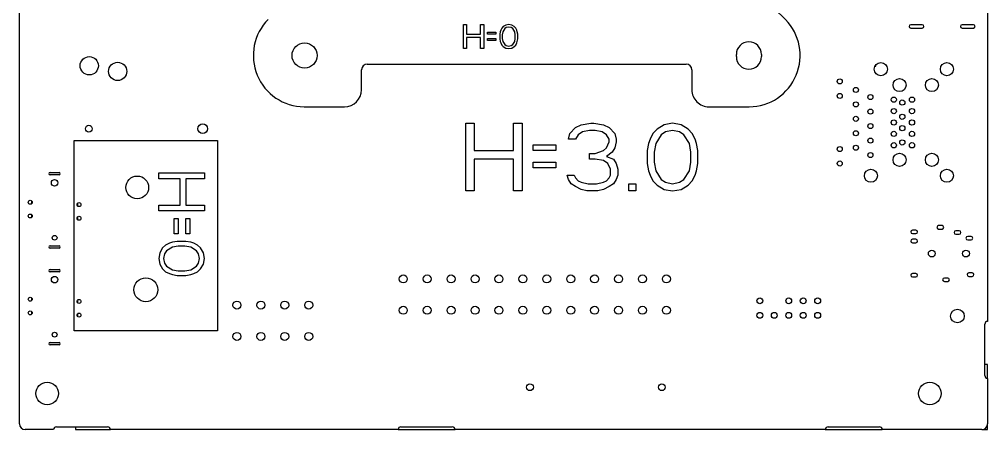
# Model space of a CAD drawing. Header units: millimetres. Extents: x 0 to 841, y 0 to 594.
# Drawn here: x 467.2 to 637.2, y 313.1 to 385.1 of the extents above; entities that cross this region are included whole.
import ezdxf

# ---------------------------------------------------------------- set-up
doc = ezdxf.new("R2010")
doc.units = ezdxf.units.MM
doc.header["$LTSCALE"] = 46.255
doc.layers.add('ASSEM_MEM', color=7, linetype='CONTINUOUS')

msp = doc.modelspace()

# ---------------------------------------------------------------- linework, layer by layer
at = {"layer": 'ASSEM_MEM', "color": 7, "linetype": 'CONTINUOUS'}
for p, q in [((467.24, 314.1), (467.24, 482.1)), ((637.24, 407.1), (637.24, 332.1)), ((601.75, 385.05), (595.61, 391.19)), ((625.74, 384.15), (623.74, 384.15)), ((623.74, 383.55), (625.74, 383.55)), ((634.75, 384.15), (632.75, 384.15)), ((632.75, 383.55), (634.75, 383.55)), ((593.12, 378.55), (593.12, 378.95)), ((597.52, 378.95), (597.52, 378.55)), ((527.32, 372.75), (527.32, 376.25)), ((528.32, 377.25), (584.32, 377.25)), ((585.32, 376.25), (585.32, 372.75)), ((617.5, 376.9), (617.62, 376.9)), ((617.62, 376.9), (617.62, 377.09)), ((517.24, 369.75), (524.32, 369.75)), ((588.32, 369.75), (595.4, 369.75)), ((476.84, 330.45), (476.84, 363.85)), ((476.84, 363.85), (502.04, 363.85)), ((502.04, 363.85), (502.04, 330.45)), ((472.63, 358.22), (474.23, 358.22)), ((474.23, 357.82), (472.63, 357.82)), ((491.72, 357.14), (491.72, 358.14)), ((491.72, 358.14), (499.72, 358.14)), ((495.47, 357.14), (491.72, 357.14)), ((495.47, 352.48), (495.47, 357.14)), ((496.49, 357.14), (496.49, 352.48)), ((499.72, 357.14), (496.49, 357.14)), ((499.72, 358.14), (499.72, 357.14)), ((469.43, 352.8), (469.43, 353.19)), ((477.43, 352.79), (477.43, 352.4)), ((491.72, 351.48), (491.72, 352.48)), ((491.72, 352.48), (495.47, 352.48)), ((496.49, 352.48), (499.72, 352.48)), ((499.72, 352.48), (499.72, 351.48)), ((469.43, 350.4), (469.43, 350.79)), ((477.43, 350.39), (477.43, 350)), ((499.72, 351.48), (491.72, 351.48)), ((494.44, 347.48), (494.44, 350.14)), ((494.44, 350.14), (495.13, 350.14)), ((495.13, 350.14), (495.13, 347.48)), ((496.49, 347.48), (496.49, 350.14)), ((496.49, 350.14), (497.17, 350.14)), ((497.17, 350.14), (497.17, 347.48)), ((629.24, 348.9), (628.64, 348.9)), ((495.13, 347.48), (494.44, 347.48)), ((497.17, 347.48), (496.49, 347.48)), ((624.64, 348.1), (624.04, 348.1)), ((624.04, 347.5), (624.64, 347.5)), ((628.64, 348.3), (629.24, 348.3)), ((632.24, 348), (631.64, 348)), ((631.64, 347.4), (632.24, 347.4)), ((634.34, 347), (633.74, 347)), ((472.63, 345.37), (474.23, 345.37)), ((492.91, 345.48), (492.4, 344.98)), ((493.59, 345.81), (492.91, 345.48)), ((494.1, 345.14), (493.08, 344.48)), ((494.1, 345.98), (493.59, 345.81)), ((494.96, 346.14), (494.1, 345.98)), ((495.13, 345.31), (494.1, 345.14)), ((496.49, 346.14), (494.96, 346.14)), ((496.32, 345.31), (495.13, 345.31)), ((497.34, 345.14), (496.32, 345.31)), ((497.34, 345.98), (496.49, 346.14)), ((497.85, 345.81), (497.34, 345.98)), ((498.36, 344.48), (497.34, 345.14)), ((498.53, 345.48), (497.85, 345.81)), ((499.04, 344.98), (498.53, 345.48)), ((624.64, 346.5), (624.04, 346.5)), ((624.04, 345.9), (624.64, 345.9)), ((633.74, 346.4), (634.34, 346.4)), ((474.23, 344.97), (472.63, 344.97)), ((491.89, 344.14), (491.72, 343.14)), ((492.4, 344.98), (491.89, 344.14)), ((492.74, 343.98), (492.57, 343.14)), ((493.08, 344.48), (492.74, 343.98)), ((498.7, 343.98), (498.36, 344.48)), ((498.87, 343.14), (498.7, 343.98)), ((499.55, 344.14), (499.04, 344.98)), ((499.72, 343.14), (499.55, 344.14)), ((491.72, 343.14), (491.89, 342.14)), ((491.89, 342.14), (492.4, 341.31)), ((492.57, 343.14), (492.74, 342.31)), ((492.74, 342.31), (493.08, 341.81)), ((493.08, 341.81), (494.1, 341.14)), ((497.34, 341.14), (498.36, 341.81)), ((498.36, 341.81), (498.7, 342.31)), ((498.7, 342.31), (498.87, 343.14)), ((499.04, 341.31), (499.55, 342.14)), ((499.55, 342.14), (499.72, 343.14)), ((472.63, 341.22), (474.23, 341.22)), ((474.23, 340.82), (472.63, 340.82)), ((492.4, 341.31), (492.91, 340.81)), ((492.91, 340.81), (493.59, 340.48)), ((493.59, 340.48), (494.1, 340.31)), ((494.1, 341.14), (495.13, 340.98)), ((494.1, 340.31), (494.96, 340.14)), ((494.96, 340.14), (496.49, 340.14)), ((495.13, 340.98), (496.32, 340.98)), ((496.32, 340.98), (497.34, 341.14)), ((496.49, 340.14), (497.34, 340.31)), ((497.34, 340.31), (497.85, 340.48)), ((497.85, 340.48), (498.53, 340.81)), ((498.53, 340.81), (499.04, 341.31)), ((624.64, 340.5), (624.04, 340.5)), ((634.54, 340.6), (633.94, 340.6)), ((633.94, 340), (634.54, 340)), ((624.04, 339.9), (624.64, 339.9)), ((630.24, 339.7), (629.64, 339.7)), ((629.64, 339.1), (630.24, 339.1)), ((469.43, 335.8), (469.43, 336.19)), ((477.43, 335.79), (477.43, 335.4)), ((469.43, 333.4), (469.43, 333.79)), ((477.43, 333.39), (477.43, 333)), ((636.74, 322.6), (636.74, 331.6)), ((502.04, 330.45), (476.84, 330.45)), ((472.63, 328.37), (474.23, 328.37)), ((474.23, 327.97), (472.63, 327.97)), ((637.24, 324.51), (636.74, 324.51)), ((637.24, 322.1), (637.24, 324.51)), ((637.24, 322.1), (637.24, 314.1)), ((473.24, 313.1), (468.24, 313.1)), ((473.74, 313.6), (482.74, 313.6)), ((477.12, 313.6), (477.12, 313.1)), ((477.12, 313.1), (483.24, 313.1)), ((533.74, 313.1), (483.24, 313.1)), ((533.74, 313.1), (543.74, 313.1)), ((534.24, 313.6), (543.24, 313.6)), ((608.74, 313.1), (543.74, 313.1)), ((608.74, 313.1), (618.74, 313.1)), ((609.24, 313.6), (618.24, 313.6)), ((636.24, 313.1), (618.74, 313.1)), ((636.24, 313.1), (637.24, 313.1)), ((637.24, 313.1), (637.24, 314.1))]:
    msp.add_line(p, q, dxfattribs=at)
at = {"layer": 'ASSEM_MEM', "color": 40, "linetype": 'CONTINUOUS'}
for p, q in [((545.24, 384.18), (545.77, 384.18)), ((545.24, 379.96), (545.24, 384.18)), ((545.77, 384.18), (545.77, 382.48)), ((548.23, 384.18), (548.76, 384.18)), ((548.23, 382.48), (548.23, 384.18)), ((548.76, 384.18), (548.76, 379.96)), ((549.46, 382.84), (550.87, 382.84)), ((549.46, 382.48), (549.46, 382.84)), ((550.87, 382.84), (550.87, 382.48)), ((551.66, 382.93), (551.57, 382.48)), ((551.75, 383.2), (551.66, 382.93)), ((551.92, 383.55), (551.75, 383.2)), ((552.19, 383.82), (551.92, 383.55)), ((552.1, 382.93), (552.01, 382.39)), ((552.45, 383.47), (552.1, 382.93)), ((552.63, 384.09), (552.19, 383.82)), ((552.71, 383.64), (552.45, 383.47)), ((553.15, 384.18), (552.63, 384.09)), ((553.15, 383.73), (552.71, 383.64)), ((553.68, 384.09), (553.15, 384.18)), ((553.59, 383.64), (553.15, 383.73)), ((553.86, 383.47), (553.59, 383.64)), ((554.12, 383.82), (553.68, 384.09)), ((554.21, 382.93), (553.86, 383.47)), ((554.38, 383.55), (554.12, 383.82)), ((554.3, 382.39), (554.21, 382.93)), ((554.56, 383.2), (554.38, 383.55)), ((554.65, 382.93), (554.56, 383.2)), ((554.74, 382.48), (554.65, 382.93)), ((545.77, 382.48), (548.23, 382.48)), ((548.23, 381.94), (545.77, 381.94)), ((545.77, 381.94), (545.77, 379.96)), ((548.23, 379.96), (548.23, 381.94)), ((550.87, 382.48), (549.46, 382.48)), ((549.46, 381.76), (550.87, 381.76)), ((549.46, 381.4), (549.46, 381.76)), ((550.87, 381.4), (549.46, 381.4)), ((550.87, 381.76), (550.87, 381.4)), ((551.57, 382.48), (551.57, 381.67)), ((551.57, 381.67), (551.66, 381.22)), ((551.66, 381.22), (551.75, 380.95)), ((551.75, 380.95), (551.92, 380.59)), ((552.01, 382.39), (552.01, 381.76)), ((552.01, 381.76), (552.1, 381.22)), ((552.1, 381.22), (552.45, 380.68)), ((553.86, 380.68), (554.21, 381.22)), ((554.21, 381.22), (554.3, 381.76)), ((554.3, 381.76), (554.3, 382.39)), ((554.38, 380.59), (554.56, 380.95)), ((554.56, 380.95), (554.65, 381.22)), ((554.65, 381.22), (554.74, 381.67)), ((554.74, 381.67), (554.74, 382.48)), ((545.77, 379.96), (545.24, 379.96)), ((548.76, 379.96), (548.23, 379.96)), ((551.92, 380.59), (552.19, 380.32)), ((552.19, 380.32), (552.63, 380.05)), ((552.45, 380.68), (552.71, 380.5)), ((552.63, 380.05), (553.15, 379.96)), ((552.71, 380.5), (553.15, 380.41)), ((553.15, 380.41), (553.59, 380.5)), ((553.15, 379.96), (553.68, 380.05)), ((553.59, 380.5), (553.86, 380.68)), ((553.68, 380.05), (554.12, 380.32)), ((554.12, 380.32), (554.38, 380.59)), ((545.6, 366.86), (547.08, 366.86)), ((545.6, 355), (545.6, 366.86)), ((547.08, 366.86), (547.08, 362.06)), ((554, 366.86), (555.49, 366.86)), ((554, 362.06), (554, 366.86)), ((555.49, 366.86), (555.49, 355)), ((563.89, 365.09), (564.87, 366.1)), ((564.87, 366.1), (565.86, 366.61)), ((565.86, 366.61), (567.59, 366.86)), ((567.35, 365.6), (566.11, 365.34)), ((568.33, 365.6), (567.35, 365.6)), ((567.59, 366.86), (568.09, 366.86)), ((568.09, 366.86), (569.82, 366.61)), ((569.57, 365.34), (568.33, 365.6)), ((569.82, 366.61), (570.8, 366.1)), ((570.8, 366.1), (571.79, 365.09)), ((579.21, 365.85), (578.46, 365.09)), ((580.44, 366.61), (579.21, 365.85)), ((581.92, 366.86), (580.44, 366.61)), ((581.92, 365.6), (580.69, 365.34)), ((583.41, 366.61), (581.92, 366.86)), ((583.16, 365.34), (581.92, 365.6)), ((584.64, 365.85), (583.41, 366.61)), ((585.38, 365.09), (584.64, 365.85)), ((563.64, 364.08), (563.89, 365.09)), ((564.87, 364.08), (563.64, 364.08)), ((565.37, 364.84), (564.87, 364.08)), ((566.11, 365.34), (565.37, 364.84)), ((570.31, 364.84), (569.57, 365.34)), ((570.8, 364.08), (570.31, 364.84)), ((570.8, 363.58), (570.8, 364.08)), ((571.79, 365.09), (572.04, 364.08)), ((572.04, 364.08), (572.04, 363.58)), ((577.97, 364.08), (577.72, 363.32)), ((578.46, 365.09), (577.97, 364.08)), ((579.95, 364.84), (578.96, 363.32)), ((580.69, 365.34), (579.95, 364.84)), ((583.9, 364.84), (583.16, 365.34)), ((584.89, 363.32), (583.9, 364.84)), ((585.88, 364.08), (585.38, 365.09)), ((586.12, 363.32), (585.88, 364.08)), ((557.46, 363.07), (561.42, 363.07)), ((557.46, 362.06), (557.46, 363.07)), ((561.42, 363.07), (561.42, 362.06)), ((569.82, 362.06), (570.31, 362.57)), ((570.31, 362.57), (570.8, 363.58)), ((571.79, 362.57), (571.3, 361.81)), ((572.04, 363.58), (571.79, 362.57)), ((577.72, 363.32), (577.48, 362.06)), ((578.96, 363.32), (578.71, 361.81)), ((585.14, 361.81), (584.89, 363.32)), ((586.37, 362.06), (586.12, 363.32)), ((547.08, 362.06), (554, 362.06)), ((554, 360.55), (547.08, 360.55)), ((547.08, 360.55), (547.08, 355)), ((554, 355), (554, 360.55)), ((561.42, 362.06), (557.46, 362.06)), ((567.35, 361.56), (568.33, 361.56)), ((567.35, 360.55), (567.35, 361.56)), ((568.33, 360.55), (567.35, 360.55)), ((568.33, 361.56), (569.82, 362.06)), ((569.82, 360.3), (568.33, 360.55)), ((571.3, 361.81), (570.31, 361.05)), ((570.31, 361.05), (571.55, 360.55)), ((571.55, 360.55), (572.04, 359.79)), ((577.48, 362.06), (577.48, 359.79)), ((578.71, 361.81), (578.71, 360.04)), ((585.14, 360.04), (585.14, 361.81)), ((586.37, 359.79), (586.37, 362.06)), ((557.46, 360.04), (561.42, 360.04)), ((557.46, 359.04), (557.46, 360.04)), ((561.42, 359.04), (557.46, 359.04)), ((561.42, 360.04), (561.42, 359.04)), ((570.56, 359.79), (569.82, 360.3)), ((571.05, 358.78), (570.56, 359.79)), ((571.05, 357.77), (571.05, 358.78)), ((572.04, 359.79), (572.29, 358.78)), ((572.29, 358.78), (572.29, 357.77)), ((577.48, 359.79), (577.72, 358.53)), ((578.71, 360.04), (578.96, 358.53)), ((584.89, 358.53), (585.14, 360.04)), ((586.12, 358.53), (586.37, 359.79)), ((563.39, 357.77), (564.63, 357.77)), ((563.64, 357.02), (563.39, 357.77)), ((564.13, 356.26), (563.64, 357.02)), ((564.63, 357.77), (564.87, 357.27)), ((564.87, 357.27), (565.37, 356.76)), ((570.31, 356.76), (570.8, 357.27)), ((570.8, 357.27), (571.05, 357.77)), ((572.04, 357.02), (571.55, 356.26)), ((572.29, 357.77), (572.04, 357.02)), ((577.72, 358.53), (577.97, 357.77)), ((577.97, 357.77), (578.46, 356.76)), ((578.96, 358.53), (579.95, 357.02)), ((579.95, 357.02), (580.69, 356.51)), ((583.16, 356.51), (583.9, 357.02)), ((583.9, 357.02), (584.89, 358.53)), ((585.38, 356.76), (585.88, 357.77)), ((585.88, 357.77), (586.12, 358.53)), ((564.87, 355.75), (564.13, 356.26)), ((565.86, 355.25), (564.87, 355.75)), ((565.37, 356.76), (565.86, 356.51)), ((565.86, 356.51), (567.1, 356.26)), ((567.1, 356.26), (568.58, 356.26)), ((568.58, 356.26), (569.82, 356.51)), ((569.82, 356.51), (570.31, 356.76)), ((570.8, 355.75), (569.82, 355.25)), ((571.55, 356.26), (570.8, 355.75)), ((574.26, 356.26), (575.5, 356.26)), ((574.26, 355), (574.26, 356.26)), ((575.5, 356.26), (575.5, 355)), ((578.46, 356.76), (579.21, 356.01)), ((579.21, 356.01), (580.44, 355.25)), ((580.69, 356.51), (581.92, 356.26)), ((581.92, 356.26), (583.16, 356.51)), ((583.41, 355.25), (584.64, 356.01)), ((584.64, 356.01), (585.38, 356.76)), ((547.08, 355), (545.6, 355)), ((555.49, 355), (554, 355)), ((566.85, 355), (565.86, 355.25)), ((568.83, 355), (566.85, 355)), ((569.82, 355.25), (568.83, 355)), ((575.5, 355), (574.26, 355)), ((580.44, 355.25), (581.92, 355)), ((581.92, 355), (583.41, 355.25))]:
    msp.add_line(p, q, dxfattribs=at)
at = {"layer": 'ASSEM_MEM', "color": 7, "linetype": 'CONTINUOUS'}
for centre, radius in [((517.32, 378.75), 2.2), ((479.51, 376.95), 1.6), ((484.51, 375.96), 1.6), ((618.49, 376.35), 1.15), ((630.09, 376.35), 1.15), ((611.28, 374.2), 0.445), ((621.78, 373.57), 1.15), ((627.46, 373.57), 1.15), ((614.12, 372.72), 0.445), ((611.28, 371.66), 0.445), ((614.12, 370.18), 0.445), ((616.66, 371.45), 0.445), ((620.76, 371), 0.46), ((622.26, 370.5), 0.46), ((623.96, 371), 0.46), ((616.66, 368.91), 0.445), ((620.76, 369), 0.46), ((623.96, 369), 0.46), ((614.12, 367.64), 0.445), ((620.76, 367), 0.46), ((622.26, 368), 0.46), ((623.96, 367), 0.46), ((479.44, 365.9), 0.6), ((499.44, 365.9), 0.85), ((614.12, 365.1), 0.445), ((616.66, 366.37), 0.445), ((622.26, 366), 0.46), ((616.66, 363.83), 0.445), ((620.76, 365), 0.46), ((622.26, 363.5), 0.46), ((623.96, 365), 0.46), ((611.28, 362.34), 0.445), ((614.12, 362.56), 0.445), ((620.76, 363), 0.46), ((623.96, 363), 0.46), ((616.66, 361.29), 0.445), ((621.78, 360.44), 1.15), ((627.46, 360.44), 1.15), ((611.28, 359.8), 0.445), ((616.75, 357.65), 1.15), ((630.09, 357.65), 1.15), ((487.94, 355.6), 2), ((473.43, 356.42), 0.575), ((469.15, 352.99), 0.35), ((477.71, 352.59), 0.35), ((469.15, 350.59), 0.35), ((477.71, 350.19), 0.35), ((473.43, 346.77), 0.425), ((627.44, 344), 0.6), ((633.44, 344), 0.6), ((534.64, 339.55), 0.7), ((538.84, 339.55), 0.7), ((543.04, 339.55), 0.7), ((547.24, 339.55), 0.7), ((551.44, 339.55), 0.7), ((555.64, 339.55), 0.7), ((559.84, 339.55), 0.7), ((564.04, 339.55), 0.7), ((568.24, 339.55), 0.7), ((572.44, 339.55), 0.7), ((576.64, 339.55), 0.7), ((580.84, 339.55), 0.7), ((473.43, 339.42), 0.575), ((489.44, 337.65), 2.1), ((469.15, 335.99), 0.35), ((477.71, 335.59), 0.35), ((505.44, 334.95), 0.7), ((509.64, 334.95), 0.7), ((513.84, 334.95), 0.7), ((518.04, 334.95), 0.7), ((597.24, 335.7), 0.51), ((602.32, 335.7), 0.51), ((604.86, 335.7), 0.51), ((607.4, 335.7), 0.51), ((469.15, 333.59), 0.35), ((477.71, 333.19), 0.35), ((534.64, 334.05), 0.7), ((538.84, 334.05), 0.7), ((543.04, 334.05), 0.7), ((547.24, 334.05), 0.7), ((551.44, 334.05), 0.7), ((555.64, 334.05), 0.7), ((559.84, 334.05), 0.7), ((564.04, 334.05), 0.7), ((568.24, 334.05), 0.7), ((572.44, 334.05), 0.7), ((576.64, 334.05), 0.7), ((580.84, 334.05), 0.7), ((597.24, 333.16), 0.51), ((599.78, 333.16), 0.51), ((602.32, 333.16), 0.51), ((604.86, 333.16), 0.51), ((607.4, 333.16), 0.51), ((631.94, 333.04), 1.2), ((473.43, 329.77), 0.425), ((505.44, 329.45), 0.7), ((509.64, 329.45), 0.7), ((513.84, 329.45), 0.7), ((518.04, 329.45), 0.7), ((472.14, 319.45), 1.98), ((627.08, 319.45), 1.98), ((556.89, 320.55), 0.6), ((580.04, 320.55), 0.6)]:
    msp.add_circle(centre, radius, dxfattribs=at)
for centre, radius, start, end in [((517.32, 378.75), 9, 135.2266, 269.4916), ((595.32, 378.75), 9, 270.517, 44.3989), ((623.74, 383.85), 0.3, 90, 270), ((625.74, 383.85), 0.3, 270, 90), ((632.75, 383.85), 0.3, 90, 270), ((634.75, 383.85), 0.3, 270, 90), ((595.32, 378.95), 2.2, 0, 180), ((595.32, 378.55), 2.2, 180, 360), ((528.32, 376.25), 1, 90, 180), ((584.32, 376.25), 1, 0, 90), ((524.32, 372.75), 3, 270.0002, 360), ((588.32, 372.75), 3, 180, 270.0001), ((472.63, 358.02), 0.2, 90, 270), ((474.23, 358.02), 0.2, 270, 90), ((628.64, 348.6), 0.3, 90, 270), ((629.24, 348.6), 0.3, 270, 90), ((624.04, 347.8), 0.3, 90, 270), ((624.64, 347.8), 0.3, 270, 90), ((631.64, 347.7), 0.3, 90, 270), ((632.24, 347.7), 0.3, 270, 90), ((633.74, 346.7), 0.3, 90, 270), ((634.34, 346.7), 0.3, 270, 90), ((472.63, 345.17), 0.2, 90, 270), ((474.23, 345.17), 0.2, 270, 90), ((624.04, 346.2), 0.3, 90, 270), ((624.64, 346.2), 0.3, 270, 90), ((472.63, 341.02), 0.2, 90, 270), ((474.23, 341.02), 0.2, 270, 90), ((624.04, 340.2), 0.3, 90, 270), ((624.64, 340.2), 0.3, 270, 90), ((633.94, 340.3), 0.3, 90, 270), ((634.54, 340.3), 0.3, 270, 90), ((629.64, 339.4), 0.3, 90, 270), ((630.24, 339.4), 0.3, 270, 90), ((637.24, 331.6), 0.5, 90, 180), ((472.63, 328.17), 0.2, 90, 270), ((474.23, 328.17), 0.2, 270, 90), ((637.24, 322.6), 0.5, 180, 270), ((468.24, 314.1), 1, 180, 270), ((473.74, 313.1), 0.5, 90, 180), ((482.74, 313.1), 0.5, 0, 90), ((534.24, 313.1), 0.5, 90, 180), ((543.24, 313.1), 0.5, 0, 90), ((609.24, 313.1), 0.5, 90, 180), ((618.24, 313.1), 0.5, 0, 90), ((636.24, 314.1), 1, 270, 360)]:
    msp.add_arc(centre, radius, start, end, dxfattribs=at)

doc.saveas('drawing.dxf')
